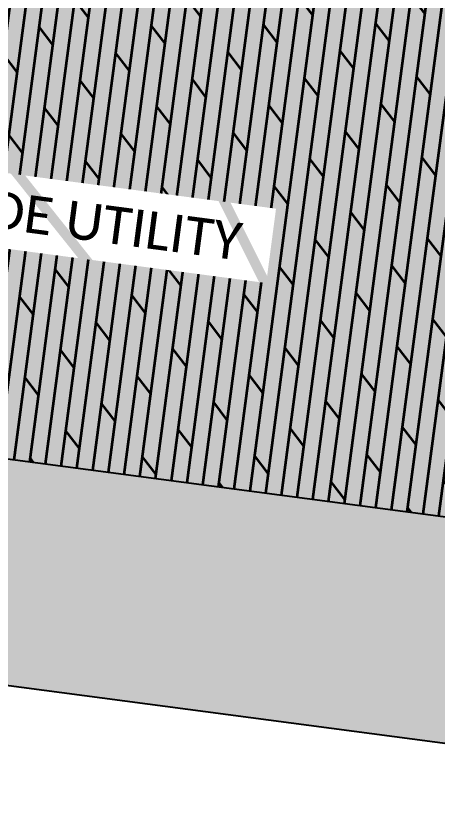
# Model space of a CAD drawing. Header units: millimetres. Extents: x -176651 to 424033, y -469666 to 486614.
# Drawn here: x 77596 to 79283, y 90240 to 93387 of the extents above; entities that cross this region are included whole.
import ezdxf

# ---------------------------------------------------------------- set-up
doc = ezdxf.new("R2010")
doc.units = ezdxf.units.MM
doc.linetypes.add('1625E_Roof Plan$0$DASHED', pattern=[0.75, 0.5, -0.25])
for name, color, linetype in [('1625_East Villa$0$ad-Elevation 10', 8, 'Continuous'), ('1625_East Villa$0$ad-Text main', 8, 'Continuous'), ('1625_East Villa$0$ad-Verandah', 8, 'Continuous'), ('1625E_Roof Plan$0$ad-Primary Roof', 8, 'Continuous'), ('1625E_Roof Plan$0$ad-Secondary Roof', 8, 'Continuous'), ('ad-Plinth', 8, 'Continuous'), ('ad-Verandah', 33, 'Continuous')]:
    doc.layers.add(name, color=color, linetype=linetype)
doc.layers.add('1625_East Villa$0$ad-Landscape', color=8, linetype='Continuous', lineweight=35)
doc.styles.add('1625_East Villa$0$Standard', font='calibril.ttf')

# ---------------------------------------------------------------- blocks, each defined once
blk = doc.blocks.new('A$C92fa9908')
at = {"layer": 'ad-Verandah', "lineweight": 9}
blk.add_lwpolyline([(13650, 4745), (12120, 4745), (12120, 0), (6200, 0), (6200, -2045), (13650, -2045)], close=True, dxfattribs=at)
blk = doc.blocks.new('zw$C194')
at = {"layer": 'ad-Plinth', "ltscale": 5, "rotation": 352.470387642262}
blk.add_blockref('A$C92fa9908', (-124789, -333692.8), dxfattribs=at)
blk = doc.blocks.new('1625_East Villa$0$zw$959F')
at = {"transparency": 33554559}
h = blk.add_hatch(color=43, dxfattribs=at)
h.dxf.hatch_style = 1
h.paths.add_polyline_path([(1530, -8875), (0, -8875), (0, -13620), (-5920, -13620), (-5920, -15665), (1530, -15665)])
at = {"layer": '1625_East Villa$0$ad-Landscape', "transparency": 33554687}
h = blk.add_hatch(dxfattribs=at)
h.set_pattern_fill('DOLMIT', color=44, scale=10, angle=90)
h.set_pattern_definition([(90, (-1096435.54, 661200.024), (-63.5, 5e-14), []), (135, (-1096435.54, 661200.02), (-126.999913, -126.999913), [89.80256, -179.605122])])
h.paths.add_polyline_path([(1530, -8875), (0, -8875), (0, -13620), (-5920, -13620), (-5920, -15665), (1530, -15665)])
at = {"layer": '1625_East Villa$0$ad-Verandah', "lineweight": 9}
blk.add_lwpolyline([(1530, -8875), (0, -8875), (0, -13620), (-5920, -13620), (-5920, -15665), (1530, -15665)], close=True, dxfattribs=at)
at = {"layer": '1625_East Villa$0$ad-Text main', "insert": (-1327.3, -14682.5), "char_height": 150, "width": 1883.167, "attachment_point": 5, "style": '1625_East Villa$0$Standard', "bg_fill": 2}
blk.add_mtext('6\'-9" WIDE UTILITY', dxfattribs=at)
at = {"transparency": 33554559}
h = blk.add_hatch(dxfattribs=at)
h.set_pattern_fill('GRASS', color=74, angle=180)
h.set_pattern_definition([(270, (2430, -10400), (17.960512, -17.960512), [4.7625, -31.158524]), (225, (2430, -10400), (17.96051, -17.96051), [4.7625, -20.6375]), (315, (2430, -10400), (17.96051, 17.96051), [4.7625, -20.6375])])
h.paths.add_polyline_path([(2430, -16565), (-2485, -16565), (-2485, -15665), (1530, -15665), (1530, -10475), (2430, -10475)])
h = blk.add_hatch(color=256, dxfattribs=at)
h.dxf.hatch_style = 1
h.set_gradient(color1=(153, 204, 0), color2=(63, 127, 0), tint=1, name='INVSPHERICAL')
h.paths.add_polyline_path([(2430, -16565), (-2485, -16565), (-2485, -15665), (1530, -15665), (1530, -10475), (2430, -10475)])
at = {"layer": '1625_East Villa$0$ad-Elevation 10'}
blk.add_lwpolyline([(2430, -16565), (-2485, -16565), (-2485, -15665), (1530, -15665), (1530, -10475), (2430, -10475)], close=True, dxfattribs=at)
blk = doc.blocks.new('1625E_Roof Plan')
at = {"layer": '1625E_Roof Plan$0$ad-Primary Roof', "linetype": '1625E_Roof Plan$0$DASHED', "ltscale": 2, "const_width": 40}
blk.add_lwpolyline([(12570, -2645), (2380, -2645), (7475, 2255)], close=True, dxfattribs=at)
blk.add_lwpolyline([(12570, -2645), (12570, -2345)], dxfattribs=at)
at = {"layer": '1625E_Roof Plan$0$ad-Secondary Roof', "linetype": '1625E_Roof Plan$0$DASHED', "ltscale": 2, "const_width": 40}
blk.add_lwpolyline([(12570, 5195), (10022.5, 1425), (12570, -2345), (13950, -2345), (13950, 5195)], close=True, dxfattribs=at)
blk = doc.blocks.new('1625_East Villa')
at = {"layer": '1625_East Villa$0$ad-Verandah'}
blk.add_blockref('1625_East Villa$0$zw$959F', (12120, 13620), dxfattribs=at)
blk.add_blockref('1625E_Roof Plan', (0, 0))
blk = doc.blocks.new("All Plot's Villa Plans")
at = {"ltscale": 5, "rotation": 352.4703876422526}
blk.add_blockref('1625_East Villa', (67049.9, 95065.9), dxfattribs=at)

msp = doc.modelspace()

# ---------------------------------------------------------------- block references
at = {"ltscale": 5}
msp.add_blockref("All Plot's Villa Plans", (0, 0), dxfattribs=at)

# ---------------------------------------------------------------- next in the draw order: block references
msp.add_blockref('zw$C194', (191838.8, 428758.8), dxfattribs=at)

doc.saveas('drawing.dxf')
